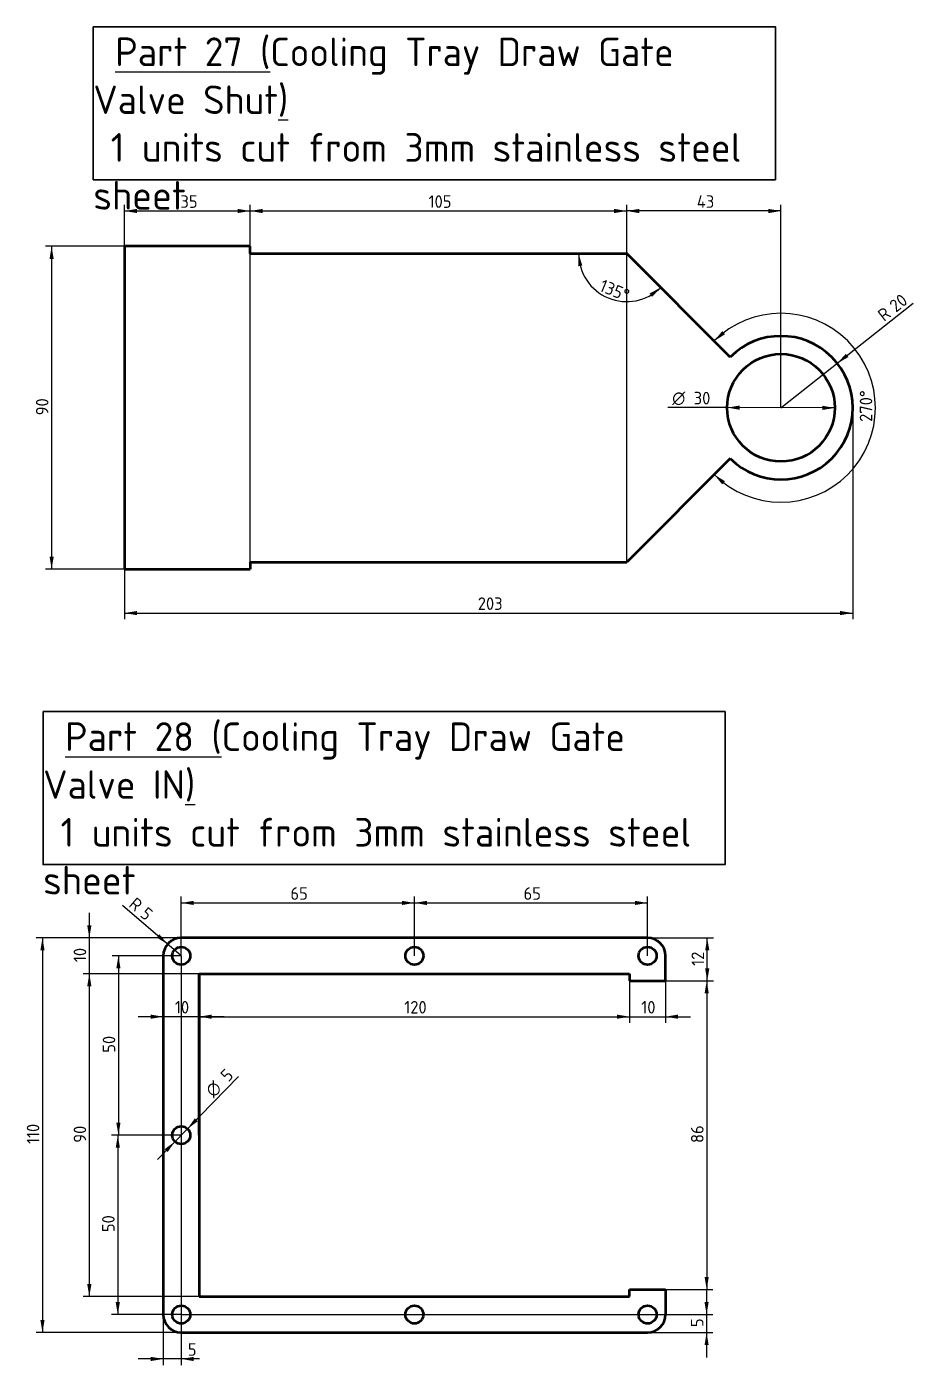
# Model space of a CAD drawing. Header units: millimetres. Extents: x 35 to 1325, y 100 to 832.
# Drawn here: x 249.7 to 496.8, y 409.4 to 782.5 of the extents above; entities that cross this region are included whole.
import ezdxf
from ezdxf.enums import TextEntityAlignment as Align

# ---------------------------------------------------------------- set-up
doc = ezdxf.new("R2010")
doc.units = ezdxf.units.MM
doc.layers.add('Default', color=7, linetype='Continuous')
doc.layers.add('Dimensions', color=7, linetype='Continuous')
doc.styles.add('SEACAD_Solid_Edge_ISO', font='seiso.ttf')
doc.styles.add('SEACAD_Solid_Edge_ISO1_Symbols', font='semeci1.ttf')
doc.dimstyles.new('ISO_(mm)', dxfattribs={"dimtxt": 3.5, "dimasz": 3.5, "dimexe": 1.75, "dimexo": 0, "dimgap": 0.875, "dimtad": 1, "dimtxsty": 'SEACAD_Solid_Edge_ISO', "dimblk1": '_SE_FILLED', "dimblk2": '_SE_FILLED', "dimsah": 1, "dimcen": 1.75, "dimadec": 0, "dimazin": 0, "dimtfac": 0.5, "dimtmove": 0, "dimatfit": 3, "dimfxl": 1, "dimarcsym": 0})

# ---------------------------------------------------------------- blocks, each defined once
blk = doc.blocks.new('DMBLK288')
at = {"layer": 'Dimensions', "linetype": 'Continuous', "lineweight": 25}
for points in [[(439.81, 512.98), (439.23, 516.48), (438.64, 512.98)], [(439.81, 433.98), (438.64, 433.98), (439.23, 430.48)]]:
    blk.add_hatch(color=7, dxfattribs=at).paths.add_polyline_path(points)
at = {"layer": 'Dimensions', "color": 7, "linetype": 'Continuous', "lineweight": 25}
for p, q in [((427.74, 516.48), (440.98, 516.48)), ((439.23, 516.48), (439.23, 430.48)), ((422.74, 430.48), (440.98, 430.48))]:
    blk.add_line(p, q, dxfattribs=at)
at = {"layer": 'Dimensions', "color": 7, "linetype": 'Continuous', "lineweight": 25, "style": 'SEACAD_Solid_Edge_ISO'}
blk.add_text('86', height=3.5, rotation=90, dxfattribs=at).set_placement((434.85, 471.3), align=Align.TOP_LEFT)
blk = doc.blocks.new('_SE_FILLED')
at = {"color": 0}
blk.add_line((0, 0), (-1, 0), dxfattribs=at)
blk.add_solid([(0, 0), (-1, -0.1665), (-1, 0.1665), (0, 0)], dxfattribs=at)
blk = doc.blocks.new('DMBLK289')
at = {"layer": 'Dimensions', "linetype": 'Continuous', "lineweight": 25}
for points in [[(253.47, 524.98), (254.64, 524.98), (254.05, 528.48)], [(253.47, 421.98), (254.05, 418.48), (254.64, 421.98)]]:
    blk.add_hatch(color=7, dxfattribs=at).paths.add_polyline_path(points)
at = {"layer": 'Dimensions', "color": 7, "linetype": 'Continuous', "lineweight": 25}
for p, q in [((292.74, 528.48), (252.3, 528.48)), ((254.05, 528.48), (254.05, 418.48)), ((292.74, 418.48), (252.3, 418.48))]:
    blk.add_line(p, q, dxfattribs=at)
at = {"layer": 'Dimensions', "color": 7, "linetype": 'Continuous', "lineweight": 25, "style": 'SEACAD_Solid_Edge_ISO'}
blk.add_text('110', height=3.5, rotation=90, dxfattribs=at).set_placement((249.68, 471.02), align=Align.TOP_LEFT)
blk = doc.blocks.new('DMBLK290')
at = {"layer": 'Dimensions', "linetype": 'Continuous', "lineweight": 25}
for points in [[(266.54, 514.98), (267.71, 514.98), (267.12, 518.48)], [(266.54, 431.98), (267.12, 428.48), (267.71, 431.98)]]:
    blk.add_hatch(color=7, dxfattribs=at).paths.add_polyline_path(points)
at = {"layer": 'Dimensions', "color": 7, "linetype": 'Continuous', "lineweight": 25}
for p, q in [((297.74, 518.48), (265.37, 518.48)), ((267.12, 518.48), (267.12, 428.48)), ((297.74, 428.48), (265.37, 428.48))]:
    blk.add_line(p, q, dxfattribs=at)
at = {"layer": 'Dimensions', "color": 7, "linetype": 'Continuous', "lineweight": 25, "style": 'SEACAD_Solid_Edge_ISO'}
blk.add_text('90', height=3.5, rotation=90, dxfattribs=at).set_placement((262.75, 471.38), align=Align.TOP_LEFT)
blk = doc.blocks.new('DMBLK291')
at = {"layer": 'Dimensions', "linetype": 'Continuous', "lineweight": 25}
for points in [[(296.52, 478.18), (294.49, 475.27), (297.35, 477.36)], [(288.13, 469.6), (288.96, 468.79), (290.99, 471.7)]]:
    blk.add_hatch(color=7, dxfattribs=at).paths.add_polyline_path(points)
at = {"layer": 'Dimensions', "color": 7, "linetype": 'Continuous', "lineweight": 25}
for p, q in [((294.49, 475.27), (308.74, 489.83)), ((286.1, 466.69), (294.49, 475.27))]:
    blk.add_line(p, q, dxfattribs=at)
for s, style, p in [('O', 'SEACAD_Solid_Edge_ISO1_Symbols', (299.17, 486.31)), ('5', 'SEACAD_Solid_Edge_ISO', (303.36, 490.59))]:
    blk.add_text(s, height=3.5, rotation=45.6171, dxfattribs=dict(at, style=style)).set_placement(p, align=Align.TOP_LEFT)
blk = doc.blocks.new('DMBLK292')
at = {"layer": 'Dimensions', "linetype": 'Continuous', "lineweight": 25}
blk.add_hatch(color=7, dxfattribs=at).paths.add_polyline_path([(285.91, 528.57), (288.95, 526.74), (286.67, 529.46)])
at = {"layer": 'Dimensions', "color": 7, "linetype": 'Continuous', "lineweight": 25}
blk.add_line((292.74, 523.48), (276.38, 537.51), dxfattribs=at)
at = {"layer": 'Dimensions', "color": 7, "linetype": 'Continuous', "lineweight": 25, "style": 'SEACAD_Solid_Edge_ISO'}
for s, p in [('R', (280.16, 540.04)), ('5', (283.32, 537.32))]:
    blk.add_text(s, height=3.5, rotation=319.3845, dxfattribs=at).set_placement(p, align=Align.TOP_LEFT)
blk = doc.blocks.new('DMBLK293')
at = {"layer": 'Dimensions', "linetype": 'Continuous', "lineweight": 25}
for points in [[(414.24, 505.93), (417.74, 506.51), (414.24, 507.09)], [(431.24, 505.93), (431.24, 507.09), (427.74, 506.51)]]:
    blk.add_hatch(color=7, dxfattribs=at).paths.add_polyline_path(points)
at = {"layer": 'Dimensions', "color": 7, "linetype": 'Continuous', "lineweight": 25}
for p, q in [((417.74, 516.48), (417.74, 504.76)), ((427.74, 516.48), (427.74, 504.76)), ((410.74, 506.51), (434.74, 506.51))]:
    blk.add_line(p, q, dxfattribs=at)
at = {"layer": 'Dimensions', "color": 7, "linetype": 'Continuous', "lineweight": 25, "style": 'SEACAD_Solid_Edge_ISO'}
blk.add_text('10', height=3.5, dxfattribs=at).set_placement((420.99, 510.89), align=Align.TOP_LEFT)
blk = doc.blocks.new('DMBLK294')
at = {"layer": 'Dimensions', "linetype": 'Continuous', "lineweight": 25}
for points in [[(301.24, 505.93), (301.24, 507.09), (297.74, 506.51)], [(414.24, 505.93), (417.74, 506.51), (414.24, 507.09)]]:
    blk.add_hatch(color=7, dxfattribs=at).paths.add_polyline_path(points)
at = {"layer": 'Dimensions', "color": 7, "linetype": 'Continuous', "lineweight": 25}
for p, q in [((297.74, 518.48), (297.74, 504.76)), ((417.74, 518.48), (417.74, 504.76)), ((297.74, 506.51), (417.74, 506.51))]:
    blk.add_line(p, q, dxfattribs=at)
at = {"layer": 'Dimensions', "color": 7, "linetype": 'Continuous', "lineweight": 25, "style": 'SEACAD_Solid_Edge_ISO'}
blk.add_text('120', height=3.5, dxfattribs=at).set_placement((354.92, 510.89), align=Align.TOP_LEFT)
blk = doc.blocks.new('DMBLK295')
at = {"layer": 'Dimensions', "linetype": 'Continuous', "lineweight": 25}
for points in [[(284.24, 505.93), (287.74, 506.51), (284.24, 507.09)], [(301.24, 505.93), (301.24, 507.09), (297.74, 506.51)]]:
    blk.add_hatch(color=7, dxfattribs=at).paths.add_polyline_path(points)
at = {"layer": 'Dimensions', "color": 7, "linetype": 'Continuous', "lineweight": 25}
blk.add_line((304.74, 506.51), (280.74, 506.51), dxfattribs=at)
at = {"layer": 'Dimensions', "color": 7, "linetype": 'Continuous', "lineweight": 25, "style": 'SEACAD_Solid_Edge_ISO'}
blk.add_text('10', height=3.5, dxfattribs=at).set_placement((290.99, 510.89), align=Align.TOP_LEFT)
blk = doc.blocks.new('DMBLK296')
at = {"layer": 'Dimensions', "linetype": 'Continuous', "lineweight": 25}
for points in [[(266.54, 531.98), (267.12, 528.48), (267.71, 531.98)], [(266.54, 514.98), (267.71, 514.98), (267.12, 518.48)]]:
    blk.add_hatch(color=7, dxfattribs=at).paths.add_polyline_path(points)
at = {"layer": 'Dimensions', "color": 7, "linetype": 'Continuous', "lineweight": 25}
for p, q in [((267.12, 535.48), (267.12, 511.48)), ((292.74, 528.48), (265.37, 528.48)), ((297.74, 518.48), (265.37, 518.48))]:
    blk.add_line(p, q, dxfattribs=at)
at = {"layer": 'Dimensions', "color": 7, "linetype": 'Continuous', "lineweight": 25, "style": 'SEACAD_Solid_Edge_ISO'}
blk.add_text('10', height=3.5, rotation=90, dxfattribs=at).set_placement((262.75, 521.73), align=Align.TOP_LEFT)
blk = doc.blocks.new('DMBLK297')
at = {"layer": 'Dimensions', "linetype": 'Continuous', "lineweight": 25}
for points in [[(274.64, 519.98), (275.81, 519.98), (275.23, 523.48)], [(274.64, 476.98), (275.23, 473.48), (275.81, 476.98)]]:
    blk.add_hatch(color=7, dxfattribs=at).paths.add_polyline_path(points)
at = {"layer": 'Dimensions', "color": 7, "linetype": 'Continuous', "lineweight": 25}
for p, q in [((292.74, 523.48), (273.48, 523.48)), ((275.23, 523.48), (275.23, 473.48)), ((292.74, 473.48), (273.48, 473.48))]:
    blk.add_line(p, q, dxfattribs=at)
at = {"layer": 'Dimensions', "color": 7, "linetype": 'Continuous', "lineweight": 25, "style": 'SEACAD_Solid_Edge_ISO'}
blk.add_text('50', height=3.5, rotation=90, dxfattribs=at).set_placement((270.85, 496.46), align=Align.TOP_LEFT)
blk = doc.blocks.new('DMBLK298')
at = {"layer": 'Dimensions', "linetype": 'Continuous', "lineweight": 25}
for points in [[(274.47, 469.98), (275.64, 469.98), (275.05, 473.48)], [(274.47, 426.98), (275.05, 423.48), (275.64, 426.98)]]:
    blk.add_hatch(color=7, dxfattribs=at).paths.add_polyline_path(points)
at = {"layer": 'Dimensions', "color": 7, "linetype": 'Continuous', "lineweight": 25}
for p, q in [((292.74, 473.48), (273.3, 473.48)), ((275.05, 473.48), (275.05, 423.48)), ((292.74, 423.48), (273.3, 423.48))]:
    blk.add_line(p, q, dxfattribs=at)
at = {"layer": 'Dimensions', "color": 7, "linetype": 'Continuous', "lineweight": 25, "style": 'SEACAD_Solid_Edge_ISO'}
blk.add_text('50', height=3.5, rotation=90, dxfattribs=at).set_placement((270.68, 446.46), align=Align.TOP_LEFT)
blk = doc.blocks.new('DMBLK299')
at = {"layer": 'Dimensions', "linetype": 'Continuous', "lineweight": 25}
for points in [[(284.24, 410.52), (287.74, 411.11), (284.24, 411.69)], [(296.24, 410.52), (296.24, 411.69), (292.74, 411.11)]]:
    blk.add_hatch(color=7, dxfattribs=at).paths.add_polyline_path(points)
at = {"layer": 'Dimensions', "color": 7, "linetype": 'Continuous', "lineweight": 25}
for p, q in [((292.74, 523.48), (292.74, 409.36)), ((287.74, 423.48), (287.74, 409.36)), ((297.79, 411.11), (280.74, 411.11))]:
    blk.add_line(p, q, dxfattribs=at)
at = {"layer": 'Dimensions', "color": 7, "linetype": 'Continuous', "lineweight": 25, "style": 'SEACAD_Solid_Edge_ISO'}
blk.add_text('5', height=3.5, dxfattribs=at).set_placement((294.57, 415.48), align=Align.TOP_LEFT)
blk = doc.blocks.new('DMBLK300')
at = {"layer": 'Dimensions', "linetype": 'Continuous', "lineweight": 25}
for points in [[(439.78, 426.98), (438.62, 426.98), (439.2, 423.48)], [(439.78, 414.98), (439.2, 418.48), (438.62, 414.98)]]:
    blk.add_hatch(color=7, dxfattribs=at).paths.add_polyline_path(points)
at = {"layer": 'Dimensions', "color": 7, "linetype": 'Continuous', "lineweight": 25}
for p, q in [((439.2, 430.48), (439.2, 411.48)), ((292.74, 423.48), (440.95, 423.48)), ((422.74, 418.48), (440.95, 418.48))]:
    blk.add_line(p, q, dxfattribs=at)
at = {"layer": 'Dimensions', "color": 7, "linetype": 'Continuous', "lineweight": 25, "style": 'SEACAD_Solid_Edge_ISO'}
blk.add_text('5', height=3.5, rotation=90, dxfattribs=at).set_placement((434.82, 419.99), align=Align.TOP_LEFT)
blk = doc.blocks.new('DMBLK301')
at = {"layer": 'Dimensions', "linetype": 'Continuous', "lineweight": 25}
for points in [[(439.96, 524.98), (439.37, 528.48), (438.79, 524.98)], [(439.96, 519.98), (438.79, 519.98), (439.37, 516.48)]]:
    blk.add_hatch(color=7, dxfattribs=at).paths.add_polyline_path(points)
at = {"layer": 'Dimensions', "color": 7, "linetype": 'Continuous', "lineweight": 25}
for p, q in [((422.74, 528.48), (441.12, 528.48)), ((439.37, 516.48), (439.37, 528.48)), ((427.74, 516.48), (441.12, 516.48))]:
    blk.add_line(p, q, dxfattribs=at)
at = {"layer": 'Dimensions', "color": 7, "linetype": 'Continuous', "lineweight": 25, "style": 'SEACAD_Solid_Edge_ISO'}
blk.add_text('12', height=3.5, rotation=90, dxfattribs=at).set_placement((435, 520.69), align=Align.TOP_LEFT)
blk = doc.blocks.new('DMBLK302')
at = {"layer": 'Dimensions', "linetype": 'Continuous', "lineweight": 25}
for points in [[(296.24, 538.81), (292.74, 538.23), (296.24, 537.64)], [(354.24, 538.81), (354.24, 537.64), (357.74, 538.23)]]:
    blk.add_hatch(color=7, dxfattribs=at).paths.add_polyline_path(points)
at = {"layer": 'Dimensions', "color": 7, "linetype": 'Continuous', "lineweight": 25}
for p, q in [((292.74, 523.48), (292.74, 539.98)), ((292.74, 538.23), (357.74, 538.23)), ((357.74, 523.48), (357.74, 539.98))]:
    blk.add_line(p, q, dxfattribs=at)
at = {"layer": 'Dimensions', "color": 7, "linetype": 'Continuous', "lineweight": 25, "style": 'SEACAD_Solid_Edge_ISO'}
blk.add_text('65', height=3.5, dxfattribs=at).set_placement((323.17, 542.6), align=Align.TOP_LEFT)
blk = doc.blocks.new('DMBLK303')
at = {"layer": 'Dimensions', "linetype": 'Continuous', "lineweight": 25}
for points in [[(361.24, 538.81), (357.74, 538.23), (361.24, 537.64)], [(419.24, 538.81), (419.24, 537.64), (422.74, 538.23)]]:
    blk.add_hatch(color=7, dxfattribs=at).paths.add_polyline_path(points)
at = {"layer": 'Dimensions', "color": 7, "linetype": 'Continuous', "lineweight": 25}
for p, q in [((357.74, 523.48), (357.74, 539.98)), ((357.74, 538.23), (422.74, 538.23)), ((422.74, 523.48), (422.74, 539.98))]:
    blk.add_line(p, q, dxfattribs=at)
at = {"layer": 'Dimensions', "color": 7, "linetype": 'Continuous', "lineweight": 25, "style": 'SEACAD_Solid_Edge_ISO'}
blk.add_text('65', height=3.5, dxfattribs=at).set_placement((388.17, 542.6), align=Align.TOP_LEFT)
blk = doc.blocks.new('DMBLK311')
at = {"layer": 'Dimensions', "linetype": 'Continuous', "lineweight": 25}
for points in [[(256.03, 717.76), (257.19, 717.76), (256.61, 721.26)], [(256.03, 634.76), (256.61, 631.26), (257.19, 634.76)]]:
    blk.add_hatch(color=7, dxfattribs=at).paths.add_polyline_path(points)
at = {"layer": 'Dimensions', "color": 7, "linetype": 'Continuous', "lineweight": 25}
for p, q in [((276.93, 721.26), (254.86, 721.26)), ((256.61, 721.26), (256.61, 631.26)), ((276.93, 631.26), (254.86, 631.26))]:
    blk.add_line(p, q, dxfattribs=at)
at = {"layer": 'Dimensions', "color": 7, "linetype": 'Continuous', "lineweight": 25, "style": 'SEACAD_Solid_Edge_ISO'}
blk.add_text('90', height=3.5, rotation=90, dxfattribs=at).set_placement((252.23, 674.15), align=Align.TOP_LEFT)
blk = doc.blocks.new('DMBLK312')
at = {"layer": 'Dimensions', "linetype": 'Continuous', "lineweight": 25}
for points in [[(280.43, 731.69), (276.93, 731.11), (280.43, 730.52)], [(308.43, 731.69), (308.43, 730.52), (311.93, 731.11)]]:
    blk.add_hatch(color=7, dxfattribs=at).paths.add_polyline_path(points)
at = {"layer": 'Dimensions', "color": 7, "linetype": 'Continuous', "lineweight": 25}
for p, q in [((276.93, 631.26), (276.93, 732.86)), ((311.93, 631.26), (311.93, 732.86)), ((276.93, 731.11), (311.93, 731.11))]:
    blk.add_line(p, q, dxfattribs=at)
at = {"layer": 'Dimensions', "color": 7, "linetype": 'Continuous', "lineweight": 25, "style": 'SEACAD_Solid_Edge_ISO'}
blk.add_text('35', height=3.5, dxfattribs=at).set_placement((292.52, 735.48), align=Align.TOP_LEFT)
blk = doc.blocks.new('DMBLK313')
at = {"layer": 'Dimensions', "linetype": 'Continuous', "lineweight": 25}
for points in [[(315.43, 731.69), (311.93, 731.11), (315.43, 730.52)], [(413.43, 731.69), (413.43, 730.52), (416.93, 731.11)]]:
    blk.add_hatch(color=7, dxfattribs=at).paths.add_polyline_path(points)
at = {"layer": 'Dimensions', "color": 7, "linetype": 'Continuous', "lineweight": 25}
for p, q in [((311.93, 633.26), (311.93, 732.86)), ((416.93, 633.26), (416.93, 732.86)), ((311.93, 731.11), (416.93, 731.11))]:
    blk.add_line(p, q, dxfattribs=at)
at = {"layer": 'Dimensions', "color": 7, "linetype": 'Continuous', "lineweight": 25, "style": 'SEACAD_Solid_Edge_ISO'}
blk.add_text('105', height=3.5, dxfattribs=at).set_placement((361.69, 735.48), align=Align.TOP_LEFT)
blk = doc.blocks.new('DMBLK314')
at = {"layer": 'Dimensions', "linetype": 'Continuous', "lineweight": 25}
blk.add_hatch(color=7, dxfattribs=at).paths.add_polyline_path([(478, 691.29), (475.62, 688.66), (478.73, 690.37)])
at = {"layer": 'Dimensions', "color": 7, "linetype": 'Continuous', "lineweight": 25}
blk.add_line((459.93, 676.26), (496.78, 705.38), dxfattribs=at)
at = {"layer": 'Dimensions', "color": 7, "linetype": 'Continuous', "lineweight": 25, "style": 'SEACAD_Solid_Edge_ISO'}
for s, p in [('20', (489.8, 705.44)), ('R', (486.53, 702.86))]:
    blk.add_text(s, height=3.5, rotation=38.3263, dxfattribs=at).set_placement(p, align=Align.TOP_LEFT)
blk = doc.blocks.new('DMBLK315')
at = {"layer": 'Dimensions', "linetype": 'Continuous', "lineweight": 25}
for points in [[(448.43, 675.71), (448.43, 676.87), (444.93, 676.3)], [(471.43, 675.64), (474.93, 676.21), (471.43, 676.81)]]:
    blk.add_hatch(color=7, dxfattribs=at).paths.add_polyline_path(points)
at = {"layer": 'Dimensions', "color": 7, "linetype": 'Continuous', "lineweight": 25}
for p, q in [((444.93, 676.3), (428.39, 676.35)), ((474.93, 676.21), (444.93, 676.3))]:
    blk.add_line(p, q, dxfattribs=at)
for s, style, p in [('O', 'SEACAD_Solid_Edge_ISO1_Symbols', (429.62, 680.72)), ('30', 'SEACAD_Solid_Edge_ISO', (435.62, 680.7))]:
    blk.add_text(s, height=3.5, rotation=359.829, dxfattribs=dict(at, style=style)).set_placement(p, align=Align.TOP_LEFT)
blk = doc.blocks.new('DMBLK316')
at = {"layer": 'Dimensions', "linetype": 'Continuous', "lineweight": 25}
for points in [[(443.56, 697.62), (441.31, 694.88), (444.33, 696.74)], [(444.33, 655.77), (441.31, 657.64), (443.56, 654.89)]]:
    blk.add_hatch(color=7, dxfattribs=at).paths.add_polyline_path(points)
at = {"layer": 'Dimensions', "color": 7, "linetype": 'Continuous', "lineweight": 25}
for p, q in [((445.79, 690.4), (440.07, 696.11)), ((445.79, 662.11), (440.07, 656.4))]:
    blk.add_line(p, q, dxfattribs=at)
blk.add_arc((459.93, 676.26), 26.33, 225, 135, dxfattribs=at)
at = {"layer": 'Dimensions', "color": 7, "linetype": 'Continuous', "lineweight": 25, "style": 'SEACAD_Solid_Edge_ISO'}
blk.add_text('270°', height=3.5, rotation=90, dxfattribs=at).set_placement((481.89, 672.32), align=Align.TOP_LEFT)
blk = doc.blocks.new('DMBLK317')
at = {"layer": 'Dimensions', "linetype": 'Continuous', "lineweight": 25}
for points in [[(420.43, 731.69), (416.93, 731.11), (420.43, 730.52)], [(456.43, 731.69), (456.43, 730.52), (459.93, 731.11)]]:
    blk.add_hatch(color=7, dxfattribs=at).paths.add_polyline_path(points)
at = {"layer": 'Dimensions', "color": 7, "linetype": 'Continuous', "lineweight": 25}
for p, q in [((416.93, 719.26), (416.93, 732.86)), ((459.93, 676.26), (459.93, 732.86)), ((459.93, 731.11), (416.93, 731.11))]:
    blk.add_line(p, q, dxfattribs=at)
at = {"layer": 'Dimensions', "color": 7, "linetype": 'Continuous', "lineweight": 25, "style": 'SEACAD_Solid_Edge_ISO'}
blk.add_text('43', height=3.5, dxfattribs=at).set_placement((436.48, 735.48), align=Align.TOP_LEFT)
blk = doc.blocks.new('DMBLK318')
at = {"layer": 'Dimensions', "linetype": 'Continuous', "lineweight": 25}
for points in [[(404.55, 715.86), (403.51, 719.26), (403.39, 715.71)], [(424, 707.17), (426.42, 709.77), (423.29, 708.1)]]:
    blk.add_hatch(color=7, dxfattribs=at).paths.add_polyline_path(points)
at = {"layer": 'Dimensions', "color": 7, "linetype": 'Continuous', "lineweight": 25}
blk.add_arc((416.93, 719.26), 13.42, 180, 315, dxfattribs=at)
at = {"layer": 'Dimensions', "color": 7, "linetype": 'Continuous', "lineweight": 25, "style": 'SEACAD_Solid_Edge_ISO'}
blk.add_text('135°', height=3.5, rotation=337.5, dxfattribs=at).set_placement((410.38, 712.18), align=Align.TOP_LEFT)
blk = doc.blocks.new('DMBLK319')
at = {"layer": 'Dimensions', "linetype": 'Continuous', "lineweight": 25}
for points in [[(280.43, 618.44), (280.43, 619.61), (276.93, 619.03)], [(476.43, 618.44), (479.93, 619.03), (476.43, 619.61)]]:
    blk.add_hatch(color=7, dxfattribs=at).paths.add_polyline_path(points)
at = {"layer": 'Dimensions', "color": 7, "linetype": 'Continuous', "lineweight": 25}
for p, q in [((479.93, 676.26), (479.93, 617.28)), ((276.93, 631.26), (276.93, 617.28)), ((276.93, 619.03), (479.93, 619.03))]:
    blk.add_line(p, q, dxfattribs=at)
at = {"layer": 'Dimensions', "color": 7, "linetype": 'Continuous', "lineweight": 25, "style": 'SEACAD_Solid_Edge_ISO'}
blk.add_text('203', height=3.5, dxfattribs=at).set_placement((375.41, 623.4), align=Align.TOP_LEFT)

msp = doc.modelspace()

# ---------------------------------------------------------------- linework, layer by layer
at = {"layer": 'Default', "color": 7, "linetype": 'Continuous', "lineweight": 50}
for p, q in [((311.93, 721.256), (276.93, 721.256)), ((276.93, 721.256), (276.93, 631.256)), ((311.93, 719.256), (311.93, 721.256)), ((311.93, 719.256), (416.93, 719.256)), ((445.788, 690.399), (416.93, 719.256)), ((445.788, 662.114), (416.93, 633.256)), ((276.93, 631.256), (311.93, 631.256)), ((311.93, 633.256), (416.93, 633.256)), ((311.93, 633.256), (311.93, 631.256)), ((422.741, 528.483), (292.741, 528.483)), ((287.741, 523.483), (287.741, 423.483)), ((427.741, 516.483), (427.741, 523.483)), ((297.741, 473.483), (297.741, 518.483)), ((297.741, 518.483), (297.741, 428.483)), ((297.741, 518.483), (417.741, 518.483)), ((417.741, 518.483), (417.741, 516.483)), ((417.741, 516.483), (427.741, 516.483)), ((417.741, 428.483), (417.741, 430.483)), ((417.741, 430.483), (427.741, 430.483)), ((427.741, 430.483), (427.741, 423.483)), ((297.741, 428.483), (417.741, 428.483)), ((292.741, 418.483), (422.741, 418.483))]:
    msp.add_line(p, q, dxfattribs=at)
at = {"layer": 'Default', "color": 7, "linetype": 'Continuous', "lineweight": 30}
for points in [[(268.233, 782.457), (268.233, 739.823), (458.365, 739.823), (458.365, 782.457), (268.233, 782.457)], [(254.241, 591.556), (254.241, 548.922), (444.374, 548.922), (444.374, 591.556), (254.241, 591.556)]]:
    msp.add_lwpolyline(points, dxfattribs=at)
at = {"layer": 'Default', "color": 7, "linetype": 'Continuous', "lineweight": 50}
for centre, radius in [((459.93, 676.256), 15), ((292.741, 523.483), 2.5), ((357.741, 523.483), 2.5), ((422.741, 523.483), 2.5), ((292.741, 473.483), 2.5), ((292.741, 423.483), 2.5), ((357.741, 423.483), 2.5), ((422.741, 423.483), 2.5)]:
    msp.add_circle(centre, radius, dxfattribs=at)
for centre, radius, start, end in [((459.93, 676.256), 20, 225, 135), ((292.741, 523.483), 5, 90, 180), ((422.741, 523.483), 5, 0, 90), ((292.741, 423.483), 5, 180, 270), ((422.741, 423.483), 5, 270, 0)]:
    msp.add_arc(centre, radius, start, end, dxfattribs=at)

# ---------------------------------------------------------------- texts
at = {"layer": 'Default', "char_height": 10.054167, "width": 190.13251, "attachment_point": 1}
for s, insert in [('{\\fSolid Edge ISO|b0||i0||c0|p34;\\C7;\\L\\H10.05416667;\\W1.;\\T1.; }{\\fSolid Edge ISO|b0||i0||c0|p34;\\C7;\\L\\H8.;\\W1.;\\T1.;Part 27 (}{\\fSolid Edge ISO|b0||i0||c0|p34;\\C7;\\H7.9375;\\W1.;Cooling Tray Draw Gate Valve Shut}{\\fSolid Edge ISO|b0||i0||c0|p34;\\C7;\\L\\H8.;\\W1.;\\T1.;) \\P}{\\fSolid Edge ISO|b0||i0||c0|p34;\\C7;\\H8.;\\W1.;\\T1.; 1 units cut from 3mm stainless steel sheet}', (268.233, 779.486)), ('{\\fSolid Edge ISO|b0||i0||c0|p34;\\C7;\\L\\H10.05416667;\\W1.;\\T1.; }{\\fSolid Edge ISO|b0||i0||c0|p34;\\C7;\\L\\H8.;\\W1.;\\T1.;Part 28 (}{\\fSolid Edge ISO|b0||i0||c0|p34;\\C7;\\H7.9375;\\W1.;Cooling Tray Draw Gate Valve IN}{\\fSolid Edge ISO|b0||i0||c0|p34;\\C7;\\L\\H8.;\\W1.;\\T1.;) \\P}{\\fSolid Edge ISO|b0||i0||c0|p34;\\C7;\\H8.;\\W1.;\\T1.; 1 units cut from 3mm stainless steel sheet}', (254.241, 588.586))]:
    msp.add_mtext(s, dxfattribs=dict(at, insert=insert))

# ---------------------------------------------------------------- dimensions: what is measured, and where the dimension line sits
at = {"layer": 'Dimensions', "color": 7, "linetype": 'Continuous', "lineweight": 25}
for base, p1, p2, angle, picture, middle, dimtype in [((276.93, 731.108), (276.93, 631.256), (311.93, 631.256), 0, 'DMBLK312', (294.43, 731.108), 161), ((311.93, 731.108), (311.93, 633.256), (416.93, 633.256), 0, 'DMBLK313', (364.43, 731.108), 161), ((256.609, 721.256), (276.93, 721.256), (276.93, 631.256), 270, 'DMBLK311', (256.609, 676.256), 161), ((292.741, 538.225), (292.741, 523.483), (357.741, 523.483), 0, 'DMBLK302', (325.241, 538.225), 161), ((357.741, 538.225), (357.741, 523.483), (422.741, 523.483), 0, 'DMBLK303', (390.241, 538.225), 161), ((267.124, 518.483), (422.741, 528.483), (417.741, 518.483), 90, 'DMBLK296', (267.124, 523.483), 160), ((254.055, 528.483), (292.741, 528.483), (292.741, 418.483), 270, 'DMBLK289', (254.055, 473.483), 161), ((439.373, 528.483), (427.741, 516.483), (422.741, 528.483), 90, 'DMBLK301', (439.373, 522.483), 160), ((275.226, 523.483), (292.741, 523.483), (292.741, 473.483), 270, 'DMBLK297', (275.226, 498.483), 161), ((267.124, 518.483), (297.741, 518.483), (297.741, 428.483), 270, 'DMBLK290', (267.124, 473.483), 161), ((297.741, 506.511), (297.741, 518.483), (417.741, 518.483), 360, 'DMBLK294', (357.741, 506.511), 161), ((417.741, 506.511), (417.741, 516.483), (427.741, 516.483), 0, 'DMBLK293', (422.741, 506.511), 161), ((439.227, 430.483), (417.741, 516.483), (422.741, 430.483), 90, 'DMBLK288', (439.227, 473.483), 160), ((275.052, 473.483), (292.741, 473.483), (292.741, 423.483), 270, 'DMBLK298', (275.052, 448.483), 161), ((439.199, 423.483), (292.741, 423.483), (292.741, 418.483), 270, 'DMBLK300', (439.199, 420.983), 161)]:
    dim = msp.add_linear_dim(base=base, p1=p1, p2=p2, angle=angle, text='\\A1;<>', dimstyle='ISO_(mm)', dxfattribs=at)
    dim.commit()
    dim.dimension.update_dxf_attribs({"geometry": picture, "text_midpoint": middle, "dimtype": dimtype})
for base, p1, p2, picture, middle in [((416.93, 731.108), (459.93, 676.256), (416.93, 719.256), 'DMBLK317', (438.43, 731.108)), ((479.93, 619.026), (276.93, 721.256), (479.93, 676.256), 'DMBLK319', (378.43, 619.026)), ((287.741, 506.511), (297.741, 518.483), (287.741, 523.483), 'DMBLK295', (292.741, 506.511)), ((287.741, 411.108), (292.741, 523.483), (287.741, 523.483), 'DMBLK299', (293.348, 411.108))]:
    dim = msp.add_linear_dim(base=base, p1=p1, p2=p2, text='\\A1;<>', dimstyle='ISO_(mm)', dxfattribs=at)
    dim.commit()
    dim.dimension.update_dxf_attribs({"geometry": picture, "text_midpoint": middle, "dimtype": 160})
dim = msp.add_angular_dim_2l(base=(411.796, 706.861), line1=((416.93, 719.256), (311.93, 719.256)), line2=((416.93, 719.256), (445.788, 690.399)), text='\\A1;<>', dimstyle='ISO_(mm)', override={"dimtolj": 1}, dxfattribs=at)
dim.commit()
dim.dimension.update_dxf_attribs({"geometry": 'DMBLK318', "text_midpoint": (411.796, 706.861), "dimtype": 162})
for center, mpoint, picture, middle in [((459.93, 676.256), (475.62, 688.659), 'DMBLK314', (488.278, 698.665)), ((292.741, 523.483), (288.945, 526.738), 'DMBLK292', (282.915, 531.909))]:
    dim = msp.add_radius_dim(center=center, mpoint=mpoint, text='\\A1;<>', dimstyle='ISO_(mm)', override={"dimtolj": 1}, dxfattribs=at)
    dim.commit()
    dim.dimension.update_dxf_attribs({"geometry": picture, "text_midpoint": middle, "dimtype": 164})
dim = msp.add_angular_dim_3p(base=(486.262, 676.256), center=(459.93, 676.256), p1=(445.788, 690.399), p2=(445.788, 662.114), text='\\A1;<>', dimstyle='ISO_(mm)', override={"dimtolj": 1}, dxfattribs=at)
dim.commit()
dim.dimension.update_dxf_attribs({"geometry": 'DMBLK316', "text_midpoint": (486.262, 676.256), "dimtype": 165})
for p1, p2, picture, middle in [((474.93, 676.212), (444.93, 676.301), 'DMBLK315', (440.732, 676.314)), ((290.992, 471.697), (294.489, 475.27), 'DMBLK291', (301.437, 482.37))]:
    dim = msp.add_diameter_dim_2p(p1=p1, p2=p2, text='\\A1;<>', dimstyle='ISO_(mm)', override={"dimtmove": 1, "dimtolj": 1}, dxfattribs=at)
    dim.commit()
    dim.dimension.update_dxf_attribs({"geometry": picture, "text_midpoint": middle, "dimtype": 163})

doc.saveas('drawing.dxf')
